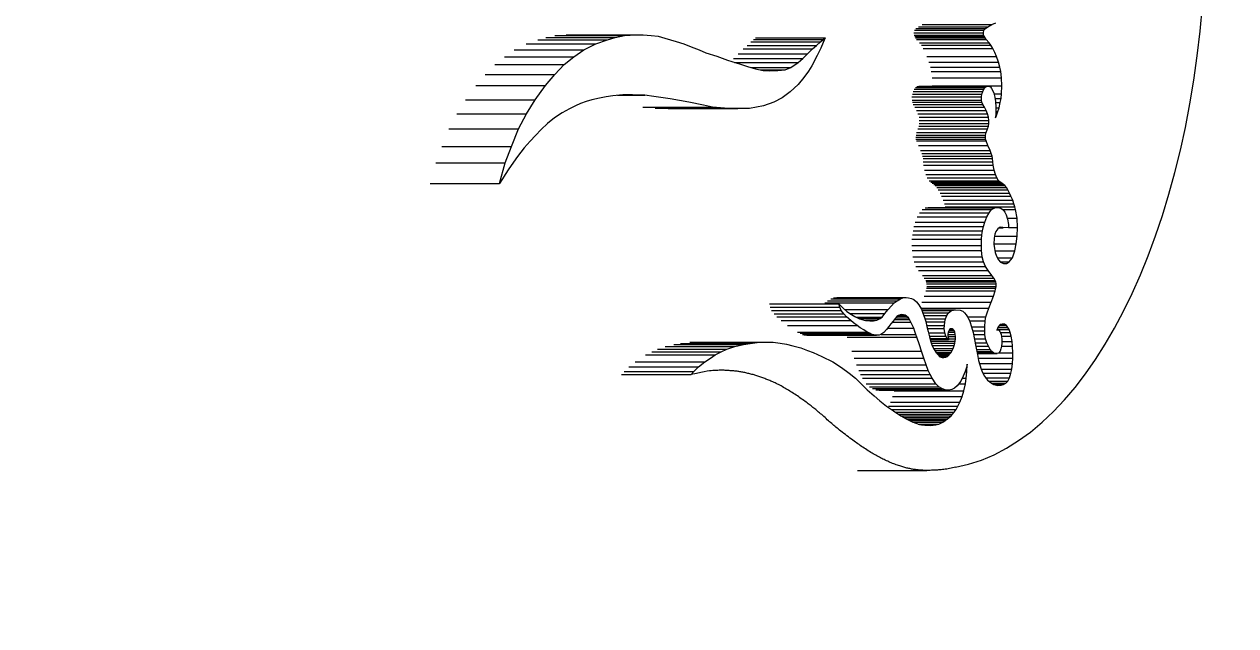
# Model space of a CAD drawing. Header units: inches. Extents: x 12 to 318, y 5 to 204.
# Drawn here: x 163.692 to 164.635, y 85.178 to 85.646 of the extents above; entities that cross this region are included whole.
import ezdxf

# ---------------------------------------------------------------- set-up
doc = ezdxf.new("R2010")
doc.units = ezdxf.units.IN
doc.header["$LTSCALE"] = 9.5
doc.header["$MEASUREMENT"] = 0
doc.layers.add('Dimension', color=7, linetype='Continuous', lineweight=25)
doc.layers.add('Visible', color=7, linetype='Continuous', lineweight=18)
doc.styles.add('Standard D-E', font='arial.ttf')
doc.dimstyles.new('in [mm] D-E NeptuneBenson', dxfattribs={"dimscale": 9.5, "dimtxt": 0.15, "dimasz": 0.098425, "dimexe": 0.125, "dimexo": 0.063, "dimgap": 0.031496, "dimtad": 0, "dimtih": 1, "dimtoh": 1, "dimdec": 4, "dimzin": 3, "dimdsep": 46, "dimlunit": 5, "dimtxsty": 'Standard D-E', "dimcen": 0.09, "dimdle": 0.393701, "dimclrd": 256, "dimclre": 256, "dimclrt": 256, "dimadec": 1, "dimazin": 1, "dimtfac": 1, "dimtofl": 0, "dimtmove": 0, "dimatfit": 3, "dimfxl": 1, "dimfrac": 1, "dimtolj": 1, "dimtzin": 4, "dimlwd": -1, "dimlwe": -1, "dimarcsym": 0})

# ---------------------------------------------------------------- blocks, each defined once
blk = doc.blocks.new('*D25')
at = {"layer": 'Defpoints', "color": 0, "transparency": 16777216}
for p in [(137.27876, 100.58719), (164.81689, 28.3143), (178.22958, 28.3143)]:
    blk.add_point(p, dxfattribs=at)
at = {"layer": 'Dimension', "transparency": 16777216}
for p, q in [((137.87726, 100.58719), (179.41708, 100.58719)), ((178.22958, 99.65215), (178.22958, 86.18407)), ((178.22958, 29.24934), (178.22958, 80.30494)), ((165.41539, 28.3143), (179.41708, 28.3143))]:
    blk.add_line(p, q, dxfattribs=at)
for points in [[(178.07374, 99.65215), (178.38542, 99.65215), (178.22958, 100.58719)], [(178.07374, 29.24934), (178.38542, 29.24934), (178.22958, 28.3143)]]:
    blk.add_solid(points, dxfattribs=at)
at = {"layer": 'Dimension', "transparency": 16777216, "char_height": 1.4250001, "attachment_point": 5, "style": 'Standard D-E'}
for s, insert in [('\\A1; 72{\\H1x;\\S1#4;} in', (178.22958, 84.97163)), ('\\A1;[1835.7 mm]', (178.22958, 82.03206))]:
    blk.add_mtext(s, dxfattribs=dict(at, insert=insert))
blk = doc.blocks.new('*D26')
at = {"layer": 'Defpoints', "color": 0, "transparency": 16777216}
for p in [(150.36665, 109.1743), (187.51228, 109.1743), (164.81689, 28.3143)]:
    blk.add_point(p, dxfattribs=at)
at = {"layer": 'Dimension', "transparency": 16777216}
for p, q in [((150.96515, 109.1743), (188.69978, 109.1743)), ((187.51228, 108.23926), (187.51228, 71.69893)), ((187.51228, 29.24934), (187.51228, 65.78967)), ((165.41539, 28.3143), (188.69978, 28.3143))]:
    blk.add_line(p, q, dxfattribs=at)
for points in [[(187.35644, 108.23926), (187.66812, 108.23926), (187.51228, 109.1743)], [(187.35644, 29.24934), (187.66812, 29.24934), (187.51228, 28.3143)]]:
    blk.add_solid(points, dxfattribs=at)
at = {"layer": 'Dimension', "transparency": 16777216, "char_height": 1.4250001, "attachment_point": 5, "style": 'Standard D-E'}
for s, insert in [('\\A1; 80{\\H1x;\\S7#8;} in', (187.51228, 70.48649)), ('\\A1;[2053.8 mm]', (187.51228, 67.53186))]:
    blk.add_mtext(s, dxfattribs=dict(at, insert=insert))

msp = doc.modelspace()

# ---------------------------------------------------------------- linework, layer by layer
at = {"layer": 'Visible'}
for p, q in [((164.385724, 85.64276), (164.43985, 85.64276)), ((164.387721, 85.644149), (164.441848, 85.644149)), ((164.390591, 85.64587), (164.444717, 85.64587)), ((164.438676, 85.641393), (164.43985, 85.64276)), ((164.43985, 85.64276), (164.441848, 85.644149)), ((164.441848, 85.644149), (164.444717, 85.64587)), ((164.444717, 85.64587), (164.447898, 85.647188)), ((164.091568, 85.634013), (164.145694, 85.634013)), ((164.097736, 85.635801), (164.151863, 85.635801)), ((164.104793, 85.637209), (164.15892, 85.637209)), ((164.113587, 85.637862), (164.167714, 85.637862)), ((164.119362, 85.63788), (164.173489, 85.63788)), ((164.136746, 85.630743), (164.145694, 85.634013)), ((164.145694, 85.634013), (164.151863, 85.635801)), ((164.151863, 85.635801), (164.15892, 85.637209)), ((164.15892, 85.637209), (164.167714, 85.637862)), ((164.167714, 85.637862), (164.173489, 85.63788)), ((164.173489, 85.63788), (164.17988, 85.637234)), ((164.17988, 85.637234), (164.185183, 85.636696)), ((164.185183, 85.636696), (164.190288, 85.635338)), ((164.190288, 85.635338), (164.199234, 85.632584)), ((164.259481, 85.634271), (164.313608, 85.634271)), ((164.26097, 85.635631), (164.315097, 85.635631)), ((164.311514, 85.632451), (164.313608, 85.634271)), ((164.315097, 85.635631), (164.313565, 85.63188)), ((164.313608, 85.634271), (164.315097, 85.635631)), ((164.384253, 85.639535), (164.43838, 85.639535)), ((164.384318, 85.637583), (164.438444, 85.637583)), ((164.38455, 85.641393), (164.438676, 85.641393)), ((164.384891, 85.636467), (164.439017, 85.636467)), ((164.385463, 85.635455), (164.43959, 85.635455)), ((164.386282, 85.634238), (164.440409, 85.634238)), ((164.43838, 85.639535), (164.438676, 85.641393)), ((164.438444, 85.637583), (164.43838, 85.639535)), ((164.439017, 85.636467), (164.438444, 85.637583)), ((164.43959, 85.635455), (164.439017, 85.636467)), ((164.440409, 85.634238), (164.43959, 85.635455)), ((164.442674, 85.631664), (164.440409, 85.634238)), ((164.073128, 85.62608), (164.127254, 85.62608)), ((164.082619, 85.630743), (164.136746, 85.630743)), ((164.1197, 85.620641), (164.127254, 85.62608)), ((164.127254, 85.62608), (164.136746, 85.630743)), ((164.199234, 85.632584), (164.205225, 85.630842)), ((164.205225, 85.630842), (164.210881, 85.628412)), ((164.210881, 85.628412), (164.217214, 85.626136)), ((164.217214, 85.626136), (164.222393, 85.623965)), ((164.222393, 85.623965), (164.230806, 85.621214)), ((164.251241, 85.626858), (164.305368, 85.626858)), ((164.254349, 85.62952), (164.308476, 85.62952)), ((164.257387, 85.632451), (164.311514, 85.632451)), ((164.301504, 85.622952), (164.305368, 85.626858)), ((164.305368, 85.626858), (164.308476, 85.62952)), ((164.308476, 85.62952), (164.311514, 85.632451)), ((164.311808, 85.627398), (164.309002, 85.621643)), ((164.313565, 85.63188), (164.311808, 85.627398)), ((164.388548, 85.631664), (164.442674, 85.631664)), ((164.390052, 85.629814), (164.444179, 85.629814)), ((164.391454, 85.627171), (164.445581, 85.627171)), ((164.444179, 85.629814), (164.442674, 85.631664)), ((164.445581, 85.627171), (164.444179, 85.629814)), ((164.447073, 85.624011), (164.445581, 85.627171)), ((164.448478, 85.621022), (164.447073, 85.624011)), ((164.058023, 85.61465), (164.112149, 85.61465)), ((164.065573, 85.620641), (164.1197, 85.620641)), ((164.104748, 85.607009), (164.112149, 85.61465)), ((164.112149, 85.61465), (164.1197, 85.620641)), ((164.230806, 85.621214), (164.239116, 85.618176)), ((164.239116, 85.618176), (164.249261, 85.614914)), ((164.243732, 85.619462), (164.297858, 85.619462)), ((164.244719, 85.616375), (164.294074, 85.616375)), ((164.247377, 85.622952), (164.301504, 85.622952)), ((164.249261, 85.614914), (164.255524, 85.613044)), ((164.288438, 85.612549), (164.294074, 85.616375)), ((164.294074, 85.616375), (164.297858, 85.619462)), ((164.297858, 85.619462), (164.301504, 85.622952)), ((164.309002, 85.621643), (164.304653, 85.613681)), ((164.394351, 85.621022), (164.448478, 85.621022)), ((164.395852, 85.616566), (164.449978, 85.616566)), ((164.449978, 85.616566), (164.448478, 85.621022)), ((164.451129, 85.612706), (164.449978, 85.616566)), ((164.050621, 85.607009), (164.104748, 85.607009)), ((164.09749, 85.598544), (164.104748, 85.607009)), ((164.255524, 85.613044), (164.262017, 85.61117)), ((164.25724, 85.612549), (164.288438, 85.612549)), ((164.262017, 85.61117), (164.266915, 85.610214)), ((164.264584, 85.610669), (164.284102, 85.610669)), ((164.266915, 85.610214), (164.272081, 85.609943)), ((164.271547, 85.609971), (164.278264, 85.609971)), ((164.272081, 85.609943), (164.278264, 85.609971)), ((164.278264, 85.609971), (164.284102, 85.610669)), ((164.284102, 85.610669), (164.288438, 85.612549)), ((164.298671, 85.604646), (164.294264, 85.599203)), ((164.302251, 85.609593), (164.298671, 85.604646)), ((164.304653, 85.613681), (164.302251, 85.609593)), ((164.397002, 85.612706), (164.451129, 85.612706)), ((164.397717, 85.609266), (164.451844, 85.609266)), ((164.451844, 85.609266), (164.451129, 85.612706)), ((164.452442, 85.604316), (164.451844, 85.609266)), ((164.043363, 85.598544), (164.09749, 85.598544)), ((164.089422, 85.5873), (164.09749, 85.598544)), ((164.294264, 85.599203), (164.288023, 85.593593)), ((164.38444, 85.595451), (164.438567, 85.595451)), ((164.38534, 85.596772), (164.439466, 85.596772)), ((164.386415, 85.597752), (164.440542, 85.597752)), ((164.387972, 85.597966), (164.442098, 85.597966)), ((164.398315, 85.604316), (164.452442, 85.604316)), ((164.398443, 85.598094), (164.45257, 85.598094)), ((164.437756, 85.593701), (164.438567, 85.595451)), ((164.438567, 85.595451), (164.439466, 85.596772)), ((164.439466, 85.596772), (164.440542, 85.597752)), ((164.440542, 85.597752), (164.442098, 85.597966)), ((164.442098, 85.597966), (164.443747, 85.597318)), ((164.443747, 85.597318), (164.444576, 85.596216)), ((164.444576, 85.596216), (164.445714, 85.594344)), ((164.45257, 85.598094), (164.452442, 85.604316)), ((164.45248, 85.592039), (164.45257, 85.598094)), ((164.035295, 85.5873), (164.089422, 85.5873)), ((164.082732, 85.576369), (164.089422, 85.5873)), ((164.129181, 85.586028), (164.12469, 85.58437)), ((164.133615, 85.58721), (164.129181, 85.586028)), ((164.139471, 85.588549), (164.133615, 85.58721)), ((164.144736, 85.589517), (164.139471, 85.588549)), ((164.149824, 85.59048), (164.144736, 85.589517)), ((164.157778, 85.591169), (164.149824, 85.59048)), ((164.153444, 85.590794), (164.174899, 85.590794)), ((164.165182, 85.591128), (164.157778, 85.591169)), ((164.174899, 85.590794), (164.165182, 85.591128)), ((164.181953, 85.589915), (164.174899, 85.590794)), ((164.19457, 85.588002), (164.181953, 85.589915)), ((164.209039, 85.585544), (164.19457, 85.588002)), ((164.281577, 85.588901), (164.275262, 85.58542)), ((164.288023, 85.593593), (164.281577, 85.588901)), ((164.382704, 85.589699), (164.43683, 85.589699)), ((164.382722, 85.587019), (164.436848, 85.587019)), ((164.383036, 85.591783), (164.437163, 85.591783)), ((164.383629, 85.593701), (164.437756, 85.593701)), ((164.43683, 85.589699), (164.437163, 85.591783)), ((164.436848, 85.587019), (164.43683, 85.589699)), ((164.437161, 85.585471), (164.436848, 85.587019)), ((164.437163, 85.591783), (164.437756, 85.593701)), ((164.445714, 85.594344), (164.446461, 85.592548)), ((164.446461, 85.592548), (164.447217, 85.589455)), ((164.446586, 85.592039), (164.45248, 85.592039)), ((164.447217, 85.589455), (164.44763, 85.586008)), ((164.447344, 85.588397), (164.452071, 85.588397)), ((164.44763, 85.586008), (164.447832, 85.581517)), ((164.4514, 85.58518), (164.452071, 85.588397)), ((164.452071, 85.588397), (164.45248, 85.592039)), ((164.028605, 85.576369), (164.082732, 85.576369)), ((164.076461, 85.564621), (164.082732, 85.576369)), ((164.110557, 85.577225), (164.104542, 85.57316)), ((164.116104, 85.580331), (164.110557, 85.577225)), ((164.120887, 85.582706), (164.116104, 85.580331)), ((164.12469, 85.58437), (164.120887, 85.582706)), ((164.173301, 85.581652), (164.227427, 85.581652)), ((164.182817, 85.580726), (164.236944, 85.580726)), ((164.192948, 85.580521), (164.247074, 85.580521)), ((164.220546, 85.583245), (164.209039, 85.585544)), ((164.227427, 85.581652), (164.220546, 85.583245)), ((164.236944, 85.580726), (164.227427, 85.581652)), ((164.247074, 85.580521), (164.236944, 85.580726)), ((164.256196, 85.580525), (164.247074, 85.580521)), ((164.267167, 85.582483), (164.256196, 85.580525)), ((164.275262, 85.58542), (164.267167, 85.582483)), ((164.383035, 85.585471), (164.437161, 85.585471)), ((164.383695, 85.583759), (164.437822, 85.583759)), ((164.384965, 85.581458), (164.439092, 85.581458)), ((164.38628, 85.578986), (164.440406, 85.578986)), ((164.387249, 85.576418), (164.441375, 85.576418)), ((164.437822, 85.583759), (164.437161, 85.585471)), ((164.439092, 85.581458), (164.437822, 85.583759)), ((164.440406, 85.578986), (164.439092, 85.581458)), ((164.441375, 85.576418), (164.440406, 85.578986)), ((164.442302, 85.573675), (164.441375, 85.576418)), ((164.447667, 85.58518), (164.4514, 85.58518)), ((164.447819, 85.57702), (164.447671, 85.573212)), ((164.447832, 85.581517), (164.447819, 85.57702)), ((164.447822, 85.578191), (164.449585, 85.578191)), ((164.447831, 85.581067), (164.450432, 85.581067)), ((164.448524, 85.575137), (164.449585, 85.578191)), ((164.449585, 85.578191), (164.450432, 85.581067)), ((164.450432, 85.581067), (164.4514, 85.58518)), ((164.099003, 85.568752), (164.094279, 85.564208)), ((164.104542, 85.57316), (164.099003, 85.568752)), ((164.388005, 85.566754), (164.442132, 85.566754)), ((164.388176, 85.573675), (164.442302, 85.573675)), ((164.388294, 85.568836), (164.442421, 85.568836)), ((164.388366, 85.571086), (164.442493, 85.571086)), ((164.441453, 85.564661), (164.442132, 85.566754)), ((164.442132, 85.566754), (164.442421, 85.568836)), ((164.442493, 85.571086), (164.442302, 85.573675)), ((164.442421, 85.568836), (164.442493, 85.571086)), ((164.447671, 85.573212), (164.448524, 85.575137)), ((164.447746, 85.575137), (164.448524, 85.575137)), ((164.022335, 85.564621), (164.076461, 85.564621)), ((164.071032, 85.550966), (164.076461, 85.564621)), ((164.089689, 85.559589), (164.085513, 85.555099)), ((164.094279, 85.564208), (164.089689, 85.559589)), ((164.38575, 85.558318), (164.439876, 85.558318)), ((164.385876, 85.559751), (164.440003, 85.559751)), ((164.386306, 85.561806), (164.440433, 85.561806)), ((164.387327, 85.564661), (164.441453, 85.564661)), ((164.439876, 85.558318), (164.440003, 85.559751)), ((164.439955, 85.556753), (164.439876, 85.558318)), ((164.440003, 85.559751), (164.440433, 85.561806)), ((164.440433, 85.561806), (164.441453, 85.564661)), ((164.016905, 85.550966), (164.071032, 85.550966)), ((164.066286, 85.538156), (164.071032, 85.550966)), ((164.080986, 85.550008), (164.075744, 85.543082)), ((164.085513, 85.555099), (164.080986, 85.550008)), ((164.385828, 85.556753), (164.439955, 85.556753)), ((164.386178, 85.5554), (164.440304, 85.5554)), ((164.387651, 85.551623), (164.441778, 85.551623)), ((164.389366, 85.547963), (164.443493, 85.547963)), ((164.440304, 85.5554), (164.439955, 85.556753)), ((164.441778, 85.551623), (164.440304, 85.5554)), ((164.443493, 85.547963), (164.441778, 85.551623)), ((164.444401, 85.545494), (164.443493, 85.547963)), ((164.072751, 85.53886), (164.068586, 85.532714)), ((164.075744, 85.543082), (164.072751, 85.53886)), ((164.390274, 85.545494), (164.444401, 85.545494)), ((164.390905, 85.543472), (164.445032, 85.543472)), ((164.391321, 85.541498), (164.445448, 85.541498)), ((164.391471, 85.539066), (164.445598, 85.539066)), ((164.445032, 85.543472), (164.444401, 85.545494)), ((164.445448, 85.541498), (164.445032, 85.543472)), ((164.445598, 85.539066), (164.445448, 85.541498)), ((164.445857, 85.53639), (164.445598, 85.539066)), ((164.01216, 85.538156), (164.066286, 85.538156)), ((164.061839, 85.522045), (164.066286, 85.538156)), ((164.068586, 85.532714), (164.061839, 85.522045)), ((164.391731, 85.53639), (164.445857, 85.53639)), ((164.392538, 85.53249), (164.446664, 85.53249)), ((164.393591, 85.52917), (164.447717, 85.52917)), ((164.446664, 85.53249), (164.445857, 85.53639)), ((164.447717, 85.52917), (164.446664, 85.53249)), ((164.448679, 85.52662), (164.447717, 85.52917)), ((164.007712, 85.522045), (164.061839, 85.522045)), ((164.394553, 85.52662), (164.448679, 85.52662)), ((164.395986, 85.524341), (164.450112, 85.524341)), ((164.397283, 85.523087), (164.45141, 85.523087)), ((164.398411, 85.522402), (164.452538, 85.522402)), ((164.399792, 85.521494), (164.453919, 85.521494)), ((164.400744, 85.520489), (164.45487, 85.520489)), ((164.450112, 85.524341), (164.448679, 85.52662)), ((164.45141, 85.523087), (164.450112, 85.524341)), ((164.452538, 85.522402), (164.45141, 85.523087)), ((164.453919, 85.521494), (164.452538, 85.522402)), ((164.45487, 85.520489), (164.453919, 85.521494)), ((164.456126, 85.518977), (164.45487, 85.520489)), ((164.402, 85.518977), (164.456126, 85.518977)), ((164.403171, 85.517291), (164.457298, 85.517291)), ((164.404521, 85.51458), (164.458647, 85.51458)), ((164.405566, 85.512376), (164.459693, 85.512376)), ((164.457298, 85.517291), (164.456126, 85.518977)), ((164.458647, 85.51458), (164.457298, 85.517291)), ((164.459693, 85.512376), (164.458647, 85.51458)), ((164.46109, 85.509065), (164.459693, 85.512376)), ((164.390557, 85.501916), (164.444683, 85.501916)), ((164.392968, 85.503188), (164.447095, 85.503188)), ((164.395293, 85.503436), (164.44942, 85.503436)), ((164.406963, 85.509065), (164.46109, 85.509065)), ((164.407883, 85.506342), (164.46201, 85.506342)), ((164.408585, 85.504129), (164.462712, 85.504129)), ((164.4427, 85.49926), (164.444683, 85.501916)), ((164.444683, 85.501916), (164.447095, 85.503188)), ((164.447095, 85.503188), (164.44942, 85.503436)), ((164.44942, 85.503436), (164.451937, 85.502852)), ((164.451937, 85.502852), (164.453527, 85.501685)), ((164.453336, 85.501825), (164.463243, 85.501825)), ((164.453527, 85.501685), (164.454842, 85.499767)), ((164.46201, 85.506342), (164.46109, 85.509065)), ((164.462712, 85.504129), (164.46201, 85.506342)), ((164.463243, 85.501825), (164.462712, 85.504129)), ((164.464543, 85.495173), (164.463243, 85.501825)), ((164.38527, 85.492198), (164.439396, 85.492198)), ((164.386824, 85.496331), (164.440951, 85.496331)), ((164.388573, 85.49926), (164.4427, 85.49926)), ((164.438395, 85.488731), (164.439396, 85.492198)), ((164.439396, 85.492198), (164.440951, 85.496331)), ((164.440951, 85.496331), (164.4427, 85.49926)), ((164.454842, 85.499767), (164.45588, 85.497656)), ((164.45588, 85.497656), (164.457064, 85.494526)), ((164.456819, 85.495173), (164.464543, 85.495173)), ((164.457064, 85.494526), (164.457863, 85.490247)), ((164.464934, 85.488041), (164.464543, 85.495173)), ((164.383008, 85.482282), (164.437135, 85.482282)), ((164.383547, 85.485272), (164.437674, 85.485272)), ((164.384269, 85.488731), (164.438395, 85.488731)), ((164.436811, 85.478729), (164.437135, 85.482282)), ((164.437135, 85.482282), (164.437674, 85.485272)), ((164.437674, 85.485272), (164.438395, 85.488731)), ((164.447093, 85.482727), (164.446632, 85.479693)), ((164.448042, 85.484812), (164.447093, 85.482727)), ((164.449472, 85.486773), (164.448042, 85.484812)), ((164.451251, 85.488056), (164.449472, 85.486773)), ((164.450822, 85.487746), (164.453591, 85.487746)), ((164.450946, 85.487836), (164.453315, 85.487836)), ((164.453315, 85.487836), (164.451251, 85.488056)), ((164.453591, 85.487746), (164.453315, 85.487836)), ((164.457929, 85.487861), (164.453591, 85.487746)), ((164.457863, 85.490247), (164.457929, 85.487861)), ((164.457924, 85.488041), (164.464934, 85.488041)), ((164.464636, 85.481166), (164.464934, 85.488041)), ((164.382643, 85.473893), (164.436769, 85.473893)), ((164.382684, 85.478729), (164.436811, 85.478729)), ((164.436769, 85.473893), (164.436811, 85.478729)), ((164.436868, 85.470087), (164.436769, 85.473893)), ((164.446632, 85.479693), (164.446457, 85.475018)), ((164.446457, 85.475018), (164.446823, 85.471594)), ((164.446465, 85.475235), (164.463712, 85.475235)), ((164.446856, 85.481166), (164.464636, 85.481166)), ((164.462787, 85.469717), (164.463712, 85.475235)), ((164.463712, 85.475235), (164.464636, 85.481166)), ((164.382741, 85.470087), (164.436868, 85.470087)), ((164.383252, 85.46501), (164.437379, 85.46501)), ((164.437379, 85.46501), (164.436868, 85.470087)), ((164.438466, 85.461303), (164.437379, 85.46501)), ((164.446823, 85.471594), (164.447531, 85.468591)), ((164.447266, 85.469717), (164.462787, 85.469717)), ((164.447531, 85.468591), (164.448582, 85.465597)), ((164.448582, 85.465597), (164.450044, 85.462751)), ((164.449191, 85.46441), (164.460825, 85.46441)), ((164.458235, 85.461183), (164.460825, 85.46441)), ((164.460825, 85.46441), (164.462787, 85.469717)), ((164.38434, 85.461303), (164.438466, 85.461303)), ((164.38583, 85.457607), (164.439957, 85.457607)), ((164.387794, 85.45451), (164.44192, 85.45451)), ((164.439957, 85.457607), (164.438466, 85.461303)), ((164.44192, 85.45451), (164.439957, 85.457607)), ((164.444918, 85.450532), (164.44192, 85.45451)), ((164.450044, 85.462751), (164.451705, 85.46101)), ((164.45154, 85.461183), (164.458235, 85.461183)), ((164.451705, 85.46101), (164.453843, 85.459967)), ((164.453843, 85.459967), (164.45625, 85.459894)), ((164.45625, 85.459894), (164.458235, 85.461183)), ((164.390791, 85.450532), (164.444918, 85.450532)), ((164.392197, 85.448518), (164.446324, 85.448518)), ((164.393383, 85.446572), (164.44751, 85.446572)), ((164.393867, 85.44556), (164.447993, 85.44556)), ((164.446324, 85.448518), (164.444918, 85.450532)), ((164.44751, 85.446572), (164.446324, 85.448518)), ((164.447993, 85.44556), (164.44751, 85.446572)), ((164.448224, 85.443954), (164.447993, 85.44556)), ((164.393363, 85.438588), (164.447489, 85.438588)), ((164.393935, 85.440727), (164.448062, 85.440727)), ((164.394097, 85.443954), (164.448224, 85.443954)), ((164.394146, 85.442051), (164.448273, 85.442051)), ((164.446195, 85.434358), (164.447489, 85.438588)), ((164.447489, 85.438588), (164.448062, 85.440727)), ((164.448062, 85.440727), (164.448273, 85.442051)), ((164.448273, 85.442051), (164.448224, 85.443954)), ((164.271759, 85.428471), (164.325885, 85.428471)), ((164.27235, 85.425881), (164.326477, 85.425881)), ((164.314804, 85.429334), (164.368931, 85.429334)), ((164.317084, 85.43092), (164.37121, 85.43092)), ((164.319645, 85.432511), (164.373772, 85.432511)), ((164.321527, 85.433099), (164.375654, 85.433099)), ((164.324174, 85.433348), (164.378301, 85.433348)), ((164.326477, 85.425881), (164.325885, 85.428471)), ((164.325885, 85.428471), (164.327332, 85.426895)), ((164.327627, 85.423351), (164.326477, 85.425881)), ((164.327332, 85.426895), (164.329501, 85.424799)), ((164.364117, 85.424004), (164.366703, 85.426853)), ((164.366703, 85.426853), (164.368931, 85.429334)), ((164.368931, 85.429334), (164.37121, 85.43092)), ((164.37121, 85.43092), (164.373772, 85.432511)), ((164.373772, 85.432511), (164.375654, 85.433099)), ((164.375654, 85.433099), (164.378301, 85.433348)), ((164.378301, 85.433348), (164.380098, 85.433216)), ((164.380098, 85.433216), (164.382391, 85.432649)), ((164.382391, 85.432649), (164.384148, 85.431799)), ((164.384148, 85.431799), (164.38618, 85.429968)), ((164.38618, 85.429968), (164.387991, 85.427684)), ((164.387991, 85.427684), (164.38999, 85.424238)), ((164.390281, 85.42974), (164.444408, 85.42974)), ((164.392069, 85.434358), (164.446195, 85.434358)), ((164.442443, 85.425234), (164.444408, 85.42974)), ((164.444408, 85.42974), (164.446195, 85.434358)), ((164.2735, 85.423351), (164.327627, 85.423351)), ((164.275587, 85.420748), (164.329714, 85.420748)), ((164.277648, 85.418341), (164.331775, 85.418341)), ((164.329714, 85.420748), (164.327627, 85.423351)), ((164.329501, 85.424799), (164.33203, 85.422624)), ((164.331775, 85.418341), (164.329714, 85.420748)), ((164.330426, 85.424004), (164.364117, 85.424004)), ((164.33512, 85.415475), (164.331775, 85.418341)), ((164.33203, 85.422624), (164.335738, 85.420113)), ((164.334596, 85.420886), (164.361579, 85.420886)), ((164.335738, 85.420113), (164.338308, 85.418567)), ((164.338308, 85.418567), (164.341955, 85.416959)), ((164.339071, 85.41823), (164.359516, 85.41823)), ((164.34181, 85.417023), (164.357953, 85.417023)), ((164.341955, 85.416959), (164.346588, 85.415646)), ((164.355268, 85.415696), (164.357953, 85.417023)), ((164.357953, 85.417023), (164.359516, 85.41823)), ((164.359516, 85.41823), (164.361579, 85.420886)), ((164.361579, 85.420886), (164.364117, 85.424004)), ((164.369626, 85.417061), (164.368037, 85.415099)), ((164.369075, 85.416381), (164.380714, 85.416381)), ((164.371005, 85.41854), (164.369626, 85.417061)), ((164.37012, 85.417591), (164.379917, 85.417591)), ((164.372157, 85.419407), (164.371005, 85.41854)), ((164.371398, 85.418836), (164.378469, 85.418836)), ((164.373533, 85.419985), (164.372157, 85.419407)), ((164.372833, 85.419691), (164.377305, 85.419691)), ((164.374863, 85.420119), (164.373533, 85.419985)), ((164.373705, 85.420002), (164.376046, 85.420002)), ((164.376046, 85.420002), (164.374863, 85.420119)), ((164.377305, 85.419691), (164.376046, 85.420002)), ((164.378469, 85.418836), (164.377305, 85.419691)), ((164.379917, 85.417591), (164.378469, 85.418836)), ((164.380714, 85.416381), (164.379917, 85.417591)), ((164.381836, 85.414343), (164.380714, 85.416381)), ((164.389412, 85.425234), (164.442443, 85.425234)), ((164.38999, 85.424238), (164.391238, 85.421365)), ((164.39015, 85.42387), (164.41647, 85.42387)), ((164.390407, 85.423277), (164.413487, 85.423277)), ((164.391193, 85.421468), (164.411233, 85.421468)), ((164.391238, 85.421365), (164.392383, 85.417987)), ((164.391912, 85.419374), (164.409908, 85.419374)), ((164.392383, 85.417987), (164.393482, 85.414697)), ((164.392754, 85.416877), (164.408843, 85.416877)), ((164.40824, 85.414597), (164.408843, 85.416877)), ((164.408843, 85.416877), (164.409908, 85.419374)), ((164.409908, 85.419374), (164.411233, 85.421468)), ((164.411233, 85.421468), (164.413487, 85.423277)), ((164.413487, 85.423277), (164.41647, 85.42387)), ((164.41647, 85.42387), (164.420283, 85.423662)), ((164.420283, 85.423662), (164.422143, 85.422683)), ((164.422143, 85.422683), (164.423593, 85.421589)), ((164.423593, 85.421589), (164.424891, 85.419977)), ((164.424891, 85.419977), (164.426296, 85.41775)), ((164.425825, 85.418496), (164.440259, 85.418496)), ((164.426296, 85.41775), (164.42781, 85.414703)), ((164.439728, 85.415169), (164.440259, 85.418496)), ((164.440259, 85.418496), (164.441236, 85.421569)), ((164.441236, 85.421569), (164.442443, 85.425234)), ((164.280993, 85.415475), (164.33512, 85.415475)), ((164.285829, 85.411594), (164.339956, 85.411594)), ((164.293599, 85.406582), (164.347726, 85.406582)), ((164.33725, 85.413809), (164.33512, 85.415475)), ((164.339956, 85.411594), (164.33725, 85.413809)), ((164.342505, 85.409939), (164.339956, 85.411594)), ((164.345152, 85.408237), (164.342505, 85.409939)), ((164.347726, 85.406582), (164.345152, 85.408237)), ((164.346413, 85.415696), (164.355268, 85.415696)), ((164.346588, 85.415646), (164.349972, 85.415376)), ((164.349908, 85.405605), (164.347726, 85.406582)), ((164.349972, 85.415376), (164.352711, 85.415359)), ((164.352711, 85.415359), (164.355268, 85.415696)), ((164.362808, 85.408511), (164.360745, 85.406237)), ((164.36464, 85.410923), (164.362808, 85.408511)), ((164.363711, 85.409699), (164.384065, 85.409699)), ((164.366327, 85.412888), (164.36464, 85.410923)), ((164.368037, 85.415099), (164.366327, 85.412888)), ((164.367452, 85.414343), (164.381836, 85.414343)), ((164.38306, 85.411766), (164.381836, 85.414343)), ((164.384065, 85.409699), (164.38306, 85.411766)), ((164.385045, 85.40687), (164.384065, 85.409699)), ((164.385774, 85.404723), (164.385045, 85.40687)), ((164.393482, 85.414697), (164.394225, 85.410948)), ((164.393502, 85.414597), (164.40824, 85.414597)), ((164.394095, 85.411603), (164.4079, 85.411603)), ((164.394225, 85.410948), (164.395193, 85.407116)), ((164.394658, 85.409234), (164.407812, 85.409234)), ((164.395193, 85.407116), (164.396345, 85.402751)), ((164.407812, 85.409234), (164.4079, 85.411603)), ((164.408194, 85.406054), (164.407812, 85.409234)), ((164.4079, 85.411603), (164.40824, 85.414597)), ((164.411282, 85.407585), (164.410758, 85.406281)), ((164.411893, 85.408554), (164.411282, 85.407585)), ((164.411317, 85.407639), (164.415463, 85.407639)), ((164.41276, 85.409081), (164.411893, 85.408554)), ((164.412016, 85.408629), (164.414727, 85.408629)), ((164.413882, 85.409111), (164.41276, 85.409081)), ((164.414727, 85.408629), (164.413882, 85.409111)), ((164.415463, 85.407639), (164.414727, 85.408629)), ((164.415948, 85.406362), (164.415463, 85.407639)), ((164.427578, 85.415169), (164.439728, 85.415169)), ((164.42781, 85.414703), (164.429022, 85.410516)), ((164.428981, 85.410658), (164.439325, 85.410658)), ((164.429022, 85.410516), (164.43025, 85.406293)), ((164.42987, 85.407599), (164.439287, 85.407599)), ((164.439287, 85.407599), (164.439325, 85.410658)), ((164.439479, 85.404777), (164.439287, 85.407599)), ((164.439325, 85.410658), (164.439728, 85.415169)), ((164.449633, 85.410626), (164.448732, 85.407932)), ((164.448732, 85.407932), (164.449307, 85.408236)), ((164.448833, 85.408236), (164.449307, 85.408236)), ((164.448913, 85.408472), (164.458317, 85.408472)), ((164.449307, 85.408236), (164.450029, 85.408197)), ((164.449456, 85.410097), (164.457343, 85.410097)), ((164.451273, 85.412411), (164.449633, 85.410626)), ((164.450029, 85.408197), (164.450667, 85.407868)), ((164.450633, 85.411715), (164.45614, 85.411715)), ((164.450667, 85.407868), (164.451135, 85.407015)), ((164.451135, 85.407015), (164.451633, 85.405874)), ((164.452921, 85.412821), (164.451273, 85.412411)), ((164.452007, 85.412593), (164.454712, 85.412593)), ((164.454712, 85.412593), (164.452921, 85.412821)), ((164.45614, 85.411715), (164.454712, 85.412593)), ((164.457343, 85.410097), (164.45614, 85.411715)), ((164.458317, 85.408472), (164.457343, 85.410097)), ((164.459066, 85.406201), (164.458317, 85.408472)), ((164.202603, 85.397692), (164.25673, 85.397692)), ((164.209858, 85.398569), (164.263984, 85.398569)), ((164.214811, 85.398701), (164.268938, 85.398701)), ((164.251574, 85.396868), (164.25673, 85.397692)), ((164.25673, 85.397692), (164.263984, 85.398569)), ((164.263984, 85.398569), (164.268938, 85.398701)), ((164.268938, 85.398701), (164.274581, 85.398575)), ((164.274581, 85.398575), (164.280021, 85.398032)), ((164.280021, 85.398032), (164.285188, 85.397068)), ((164.285188, 85.397068), (164.290012, 85.395959)), ((164.295781, 85.405605), (164.349908, 85.405605)), ((164.297487, 85.404764), (164.351613, 85.404764)), ((164.298944, 85.404311), (164.35307, 85.404311)), ((164.300892, 85.404018), (164.355019, 85.404018)), ((164.332301, 85.402623), (164.386428, 85.402623)), ((164.351613, 85.404764), (164.349908, 85.405605)), ((164.35307, 85.404311), (164.351613, 85.404764)), ((164.355019, 85.404018), (164.35307, 85.404311)), ((164.357063, 85.404121), (164.355019, 85.404018)), ((164.358489, 85.404553), (164.357063, 85.404121)), ((164.360745, 85.406237), (164.358489, 85.404553)), ((164.358717, 85.404723), (164.385774, 85.404723)), ((164.386428, 85.402623), (164.385774, 85.404723)), ((164.388493, 85.396599), (164.386428, 85.402623)), ((164.395473, 85.406054), (164.408194, 85.406054)), ((164.3962, 85.4033), (164.409088, 85.4033)), ((164.396345, 85.402751), (164.397448, 85.398833)), ((164.396675, 85.401577), (164.410078, 85.401577)), ((164.396929, 85.400678), (164.411113, 85.400678)), ((164.397235, 85.39959), (164.416414, 85.39959)), ((164.397448, 85.398833), (164.398501, 85.395811)), ((164.397792, 85.397845), (164.416145, 85.397845)), ((164.409088, 85.4033), (164.408194, 85.406054)), ((164.410078, 85.401577), (164.409088, 85.4033)), ((164.411113, 85.400678), (164.410078, 85.401577)), ((164.41057, 85.40493), (164.410552, 85.403472)), ((164.410552, 85.403472), (164.410868, 85.402359)), ((164.410568, 85.404747), (164.416352, 85.404747)), ((164.410758, 85.406281), (164.41057, 85.40493)), ((164.410635, 85.40318), (164.416447, 85.40318)), ((164.41079, 85.406362), (164.415948, 85.406362)), ((164.410868, 85.402359), (164.411727, 85.400693)), ((164.411164, 85.400678), (164.411113, 85.400678)), ((164.411727, 85.400693), (164.411164, 85.400678)), ((164.411427, 85.401274), (164.416487, 85.401274)), ((164.415624, 85.396093), (164.416145, 85.397845)), ((164.416352, 85.404747), (164.415948, 85.406362)), ((164.416145, 85.397845), (164.416414, 85.39959)), ((164.416447, 85.40318), (164.416352, 85.404747)), ((164.416414, 85.39959), (164.416487, 85.401274)), ((164.416487, 85.401274), (164.416447, 85.40318)), ((164.43025, 85.406293), (164.431471, 85.400768)), ((164.430585, 85.404777), (164.439479, 85.404777)), ((164.431339, 85.401366), (164.439964, 85.401366)), ((164.431471, 85.400768), (164.432485, 85.395444)), ((164.431967, 85.398164), (164.441054, 85.398164)), ((164.439964, 85.401366), (164.439479, 85.404777)), ((164.441054, 85.398164), (164.439964, 85.401366)), ((164.44214, 85.395539), (164.441054, 85.398164)), ((164.45149, 85.406201), (164.459066, 85.406201)), ((164.451633, 85.405874), (164.45219, 85.404561)), ((164.45219, 85.404561), (164.452431, 85.403125)), ((164.452495, 85.397876), (164.452249, 85.395677)), ((164.452403, 85.403291), (164.459957, 85.403291)), ((164.452431, 85.403125), (164.45259, 85.400937)), ((164.45259, 85.400937), (164.452495, 85.397876)), ((164.452538, 85.399277), (164.460672, 85.399277)), ((164.459957, 85.403291), (164.459066, 85.406201)), ((164.460672, 85.399277), (164.459957, 85.403291)), ((164.461017, 85.39562), (164.460672, 85.399277)), ((164.175482, 85.388724), (164.229609, 85.388724)), ((164.180214, 85.391187), (164.23434, 85.391187)), ((164.184604, 85.393228), (164.238731, 85.393228)), ((164.190715, 85.395315), (164.244841, 85.395315)), ((164.197448, 85.396868), (164.251574, 85.396868)), ((164.225909, 85.386289), (164.229609, 85.388724)), ((164.229609, 85.388724), (164.23434, 85.391187)), ((164.23434, 85.391187), (164.238731, 85.393228)), ((164.238731, 85.393228), (164.244841, 85.395315)), ((164.244841, 85.395315), (164.251574, 85.396868)), ((164.290012, 85.395959), (164.296322, 85.394321)), ((164.296322, 85.394321), (164.301427, 85.392256)), ((164.301427, 85.392256), (164.305911, 85.390588)), ((164.305911, 85.390588), (164.312606, 85.387602)), ((164.312606, 85.387602), (164.321028, 85.383426)), ((164.336015, 85.39168), (164.390142, 85.39168)), ((164.390142, 85.39168), (164.388493, 85.396599)), ((164.391874, 85.386134), (164.390142, 85.39168)), ((164.398402, 85.396093), (164.415624, 85.396093)), ((164.398501, 85.395811), (164.399957, 85.392889)), ((164.39946, 85.393886), (164.414852, 85.393886)), ((164.399957, 85.392889), (164.401182, 85.390858)), ((164.400384, 85.392181), (164.413966, 85.392181)), ((164.401182, 85.390858), (164.402706, 85.389023)), ((164.401267, 85.390757), (164.413133, 85.390757)), ((164.402217, 85.389613), (164.412271, 85.389613)), ((164.402706, 85.389023), (164.404373, 85.387385)), ((164.403269, 85.38847), (164.411465, 85.38847)), ((164.410264, 85.387541), (164.411465, 85.38847)), ((164.411465, 85.38847), (164.412271, 85.389613)), ((164.412271, 85.389613), (164.413133, 85.390757)), ((164.413133, 85.390757), (164.413966, 85.392181)), ((164.413966, 85.392181), (164.414852, 85.393886)), ((164.414852, 85.393886), (164.415624, 85.396093)), ((164.432467, 85.395539), (164.44214, 85.395539)), ((164.432485, 85.395444), (164.433569, 85.389182)), ((164.432931, 85.392865), (164.443572, 85.392865)), ((164.433188, 85.391383), (164.44477, 85.391383)), ((164.433382, 85.390263), (164.446077, 85.390263)), ((164.433465, 85.389781), (164.447466, 85.389781)), ((164.433468, 85.389762), (164.448939, 85.389762)), ((164.433569, 85.389182), (164.434563, 85.384442)), ((164.443572, 85.392865), (164.44214, 85.395539)), ((164.44477, 85.391383), (164.443572, 85.392865)), ((164.446077, 85.390263), (164.44477, 85.391383)), ((164.447466, 85.389781), (164.446077, 85.390263)), ((164.448939, 85.389762), (164.447466, 85.389781)), ((164.450148, 85.390256), (164.448939, 85.389762)), ((164.451207, 85.391726), (164.450148, 85.390256)), ((164.450186, 85.390308), (164.46119, 85.390308)), ((164.451773, 85.39353), (164.451207, 85.391726)), ((164.452249, 85.395677), (164.451773, 85.39353)), ((164.452237, 85.39562), (164.461017, 85.39562)), ((164.46119, 85.390308), (164.461017, 85.39562)), ((164.461171, 85.386183), (164.46119, 85.390308)), ((164.162517, 85.379428), (164.216644, 85.379428)), ((164.167329, 85.383421), (164.221455, 85.383421)), ((164.212951, 85.375893), (164.216644, 85.379428)), ((164.216644, 85.379428), (164.221455, 85.383421)), ((164.221455, 85.383421), (164.225909, 85.386289)), ((164.321028, 85.383426), (164.327964, 85.378896)), ((164.327964, 85.378896), (164.333704, 85.374648)), ((164.337747, 85.386134), (164.391874, 85.386134)), ((164.33956, 85.381041), (164.393686, 85.381041)), ((164.393686, 85.381041), (164.391874, 85.386134)), ((164.39541, 85.376675), (164.393686, 85.381041)), ((164.404214, 85.387541), (164.410264, 85.387541)), ((164.404373, 85.387385), (164.4062, 85.386873)), ((164.40574, 85.387002), (164.408949, 85.387002)), ((164.4062, 85.386873), (164.407407, 85.386793)), ((164.407407, 85.386793), (164.408949, 85.387002)), ((164.408949, 85.387002), (164.410264, 85.387541)), ((164.425124, 85.378963), (164.424026, 85.375893)), ((164.425541, 85.38158), (164.425124, 85.378963)), ((164.425435, 85.375632), (164.425541, 85.38158)), ((164.434198, 85.386183), (164.461171, 85.386183)), ((164.434563, 85.384442), (164.43555, 85.380985)), ((164.435255, 85.382017), (164.460969, 85.382017)), ((164.43555, 85.380985), (164.436535, 85.37762)), ((164.460356, 85.377693), (164.460969, 85.382017)), ((164.460969, 85.382017), (164.461171, 85.386183)), ((164.156708, 85.3735), (164.210834, 85.3735)), ((164.158825, 85.375893), (164.212951, 85.375893)), ((164.210834, 85.3735), (164.212951, 85.375893)), ((164.214959, 85.374396), (164.210834, 85.3735)), ((164.218341, 85.375093), (164.214959, 85.374396)), ((164.221082, 85.375619), (164.218341, 85.375093)), ((164.223283, 85.376), (164.221082, 85.375619)), ((164.225048, 85.376264), (164.223283, 85.376)), ((164.226476, 85.376437), (164.225048, 85.376264)), ((164.227672, 85.376546), (164.226476, 85.376437)), ((164.228735, 85.376619), (164.227672, 85.376546)), ((164.229751, 85.376677), (164.228735, 85.376619)), ((164.230736, 85.376726), (164.229751, 85.376677)), ((164.231689, 85.376765), (164.230736, 85.376726)), ((164.232609, 85.376794), (164.231689, 85.376765)), ((164.233494, 85.376812), (164.232609, 85.376794)), ((164.234344, 85.376822), (164.233494, 85.376812)), ((164.235157, 85.376821), (164.234344, 85.376822)), ((164.235932, 85.37681), (164.235157, 85.376821)), ((164.23667, 85.376789), (164.235932, 85.37681)), ((164.237373, 85.37676), (164.23667, 85.376789)), ((164.238046, 85.376724), (164.237373, 85.37676)), ((164.238695, 85.376683), (164.238046, 85.376724)), ((164.239323, 85.376638), (164.238695, 85.376683)), ((164.239936, 85.376592), (164.239323, 85.376638)), ((164.240538, 85.376545), (164.239936, 85.376592)), ((164.241133, 85.3765), (164.240538, 85.376545)), ((164.241727, 85.376457), (164.241133, 85.3765)), ((164.242322, 85.376415), (164.241727, 85.376457)), ((164.242919, 85.376372), (164.242322, 85.376415)), ((164.243522, 85.376327), (164.242919, 85.376372)), ((164.244132, 85.376278), (164.243522, 85.376327)), ((164.244753, 85.376223), (164.244132, 85.376278)), ((164.245385, 85.376159), (164.244753, 85.376223)), ((164.246031, 85.376086), (164.245385, 85.376159)), ((164.246694, 85.376002), (164.246031, 85.376086)), ((164.247373, 85.375906), (164.246694, 85.376002)), ((164.248068, 85.3758), (164.247373, 85.375906)), ((164.248779, 85.375683), (164.248068, 85.3758)), ((164.249506, 85.375557), (164.248779, 85.375683)), ((164.250249, 85.37542), (164.249506, 85.375557)), ((164.251007, 85.375274), (164.250249, 85.37542)), ((164.251781, 85.37512), (164.251007, 85.375274)), ((164.252568, 85.374956), (164.251781, 85.37512)), ((164.253368, 85.374785), (164.252568, 85.374956)), ((164.254176, 85.374607), (164.253368, 85.374785)), ((164.254989, 85.374421), (164.254176, 85.374607)), ((164.255803, 85.37423), (164.254989, 85.374421)), ((164.256615, 85.374034), (164.255803, 85.37423)), ((164.257423, 85.373833), (164.256615, 85.374034)), ((164.258221, 85.373628), (164.257423, 85.373833)), ((164.259009, 85.373419), (164.258221, 85.373628)), ((164.259786, 85.373207), (164.259009, 85.373419)), ((164.260555, 85.372988), (164.259786, 85.373207)), ((164.261318, 85.372763), (164.260555, 85.372988)), ((164.262077, 85.372531), (164.261318, 85.372763)), ((164.262833, 85.372289), (164.262077, 85.372531)), ((164.263588, 85.372038), (164.262833, 85.372289)), ((164.264344, 85.371776), (164.263588, 85.372038)), ((164.265104, 85.371503), (164.264344, 85.371776)), ((164.265866, 85.371219), (164.265104, 85.371503)), ((164.266632, 85.370927), (164.265866, 85.371219)), ((164.267401, 85.370627), (164.266632, 85.370927)), ((164.268175, 85.370321), (164.267401, 85.370627)), ((164.268952, 85.370011), (164.268175, 85.370321)), ((164.269733, 85.369697), (164.268952, 85.370011)), ((164.270519, 85.369383), (164.269733, 85.369697)), ((164.27131, 85.369068), (164.270519, 85.369383)), ((164.272107, 85.368749), (164.27131, 85.369068)), ((164.272912, 85.368422), (164.272107, 85.368749)), ((164.333704, 85.374648), (164.338685, 85.370655)), ((164.338685, 85.370655), (164.343532, 85.365971)), ((164.341284, 85.376675), (164.39541, 85.376675)), ((164.342764, 85.373406), (164.396891, 85.373406)), ((164.344162, 85.370607), (164.398289, 85.370607)), ((164.396891, 85.373406), (164.39541, 85.376675)), ((164.398289, 85.370607), (164.396891, 85.373406)), ((164.40127, 85.366313), (164.398289, 85.370607)), ((164.422559, 85.372317), (164.420691, 85.368421)), ((164.421752, 85.370635), (164.424983, 85.370635)), ((164.424026, 85.375893), (164.422559, 85.372317)), ((164.423919, 85.375632), (164.425435, 85.375632)), ((164.424319, 85.366186), (164.424983, 85.370635)), ((164.424983, 85.370635), (164.425435, 85.375632)), ((164.436514, 85.377693), (164.460356, 85.377693)), ((164.436535, 85.37762), (164.437653, 85.375083)), ((164.437653, 85.375083), (164.439002, 85.372186)), ((164.437939, 85.374468), (164.459735, 85.374468)), ((164.439002, 85.372186), (164.441375, 85.369124)), ((164.439956, 85.370955), (164.458611, 85.370955)), ((164.441375, 85.369124), (164.444325, 85.366911)), ((164.457161, 85.368259), (164.458611, 85.370955)), ((164.458611, 85.370955), (164.459735, 85.374468)), ((164.459735, 85.374468), (164.460356, 85.377693)), ((164.273727, 85.368085), (164.272912, 85.368422)), ((164.274555, 85.367734), (164.273727, 85.368085)), ((164.275396, 85.367363), (164.274555, 85.367734)), ((164.276253, 85.366971), (164.275396, 85.367363)), ((164.277129, 85.366553), (164.276253, 85.366971)), ((164.278023, 85.366107), (164.277129, 85.366553)), ((164.278934, 85.365634), (164.278023, 85.366107)), ((164.279861, 85.365138), (164.278934, 85.365634)), ((164.280801, 85.364621), (164.279861, 85.365138)), ((164.281751, 85.364086), (164.280801, 85.364621)), ((164.28271, 85.363537), (164.281751, 85.364086)), ((164.283674, 85.362975), (164.28271, 85.363537)), ((164.284643, 85.362405), (164.283674, 85.362975)), ((164.285613, 85.361828), (164.284643, 85.362405)), ((164.286586, 85.361244), (164.285613, 85.361828)), ((164.287562, 85.36065), (164.286586, 85.361244)), ((164.288542, 85.360046), (164.287562, 85.36065)), ((164.289528, 85.359429), (164.288542, 85.360046)), ((164.290519, 85.358799), (164.289528, 85.359429)), ((164.343532, 85.365971), (164.347897, 85.361549)), ((164.347143, 85.366313), (164.40127, 85.366313)), ((164.347897, 85.361549), (164.353398, 85.356853)), ((164.349596, 85.363995), (164.403722, 85.363995)), ((164.351903, 85.362629), (164.406029, 85.362629)), ((164.354518, 85.361581), (164.408645, 85.361581)), ((164.357254, 85.361219), (164.41138, 85.361219)), ((164.368913, 85.360923), (164.42304, 85.360923)), ((164.403722, 85.363995), (164.40127, 85.366313)), ((164.406029, 85.362629), (164.403722, 85.363995)), ((164.408645, 85.361581), (164.406029, 85.362629)), ((164.41138, 85.361219), (164.408645, 85.361581)), ((164.413643, 85.361776), (164.41138, 85.361219)), ((164.415903, 85.36289), (164.413643, 85.361776)), ((164.417879, 85.36468), (164.415903, 85.36289)), ((164.420691, 85.368421), (164.417879, 85.36468)), ((164.419011, 85.366186), (164.424319, 85.366186)), ((164.421657, 85.356485), (164.42304, 85.360923)), ((164.42304, 85.360923), (164.424319, 85.366186)), ((164.442528, 85.368259), (164.457161, 85.368259)), ((164.444325, 85.366911), (164.44649, 85.365685)), ((164.444445, 85.366843), (164.455611, 85.366843)), ((164.446468, 85.365697), (164.453875, 85.365697)), ((164.44649, 85.365685), (164.449476, 85.365031)), ((164.449165, 85.365099), (164.452044, 85.365099)), ((164.449476, 85.365031), (164.452044, 85.365099)), ((164.452044, 85.365099), (164.453875, 85.365697)), ((164.453875, 85.365697), (164.455611, 85.366843)), ((164.455611, 85.366843), (164.457161, 85.368259)), ((164.291516, 85.358153), (164.290519, 85.358799)), ((164.292521, 85.35749), (164.291516, 85.358153)), ((164.293533, 85.356809), (164.292521, 85.35749)), ((164.294547, 85.356115), (164.293533, 85.356809)), ((164.295557, 85.355414), (164.294547, 85.356115)), ((164.296555, 85.354712), (164.295557, 85.355414)), ((164.297537, 85.354013), (164.296555, 85.354712)), ((164.298494, 85.353324), (164.297537, 85.354013)), ((164.299422, 85.352651), (164.298494, 85.353324)), ((164.300313, 85.351998), (164.299422, 85.352651)), ((164.301163, 85.351371), (164.300313, 85.351998)), ((164.301977, 85.350766), (164.301163, 85.351371)), ((164.302758, 85.350179), (164.301977, 85.350766)), ((164.303515, 85.349605), (164.302758, 85.350179)), ((164.353398, 85.356853), (164.357621, 85.352977)), ((164.357621, 85.352977), (164.362878, 85.348854)), ((164.365901, 85.352009), (164.420028, 85.352009)), ((164.36753, 85.356485), (164.421657, 85.356485)), ((164.418493, 85.348811), (164.420028, 85.352009)), ((164.420028, 85.352009), (164.421657, 85.356485)), ((164.304251, 85.34904), (164.303515, 85.349605)), ((164.304973, 85.34848), (164.304251, 85.34904)), ((164.305687, 85.34792), (164.304973, 85.34848)), ((164.306398, 85.347355), (164.305687, 85.34792)), ((164.307112, 85.346782), (164.306398, 85.347355)), ((164.307831, 85.346196), (164.307112, 85.346782)), ((164.30856, 85.345596), (164.307831, 85.346196)), ((164.309301, 85.344979), (164.30856, 85.345596)), ((164.310057, 85.34434), (164.309301, 85.344979)), ((164.310831, 85.343679), (164.310057, 85.34434)), ((164.311627, 85.342991), (164.310831, 85.343679)), ((164.312446, 85.342273), (164.311627, 85.342991)), ((164.313292, 85.341525), (164.312446, 85.342273)), ((164.314157, 85.340753), (164.313292, 85.341525)), ((164.315036, 85.339965), (164.314157, 85.340753)), ((164.362878, 85.348854), (164.368338, 85.345149)), ((164.364366, 85.348811), (164.418493, 85.348811)), ((164.366664, 85.346285), (164.417049, 85.346285)), ((164.368338, 85.345149), (164.374031, 85.34143)), ((164.36966, 85.344285), (164.415602, 85.344285)), ((164.372204, 85.342624), (164.414272, 85.342624)), ((164.374031, 85.34143), (164.377788, 85.339209)), ((164.374244, 85.341304), (164.413125, 85.341304)), ((164.411679, 85.339964), (164.413125, 85.341304)), ((164.413125, 85.341304), (164.414272, 85.342624)), ((164.414272, 85.342624), (164.415602, 85.344285)), ((164.415602, 85.344285), (164.417049, 85.346285)), ((164.417049, 85.346285), (164.418493, 85.348811)), ((164.315922, 85.339169), (164.315036, 85.339965)), ((164.316808, 85.338372), (164.315922, 85.339169)), ((164.317688, 85.337584), (164.316808, 85.338372)), ((164.318553, 85.336812), (164.317688, 85.337584)), ((164.319398, 85.336064), (164.318553, 85.336812)), ((164.32022, 85.335346), (164.319398, 85.336064)), ((164.321027, 85.334649), (164.32022, 85.335346)), ((164.321833, 85.333963), (164.321027, 85.334649)), ((164.322651, 85.333277), (164.321833, 85.333963)), ((164.323494, 85.332582), (164.322651, 85.333277)), ((164.324375, 85.331866), (164.323494, 85.332582)), ((164.325307, 85.331119), (164.324375, 85.331866)), ((164.326304, 85.33033), (164.325307, 85.331119)), ((164.37651, 85.339964), (164.411679, 85.339964)), ((164.377788, 85.339209), (164.382965, 85.336682)), ((164.378669, 85.338779), (164.410269, 85.338779)), ((164.381, 85.337641), (164.408623, 85.337641)), ((164.382965, 85.336682), (164.388485, 85.334508)), ((164.38338, 85.336519), (164.406803, 85.336519)), ((164.387549, 85.334877), (164.403615, 85.334877)), ((164.388485, 85.334508), (164.392614, 85.334032)), ((164.39016, 85.334315), (164.401268, 85.334315)), ((164.392614, 85.334032), (164.3974, 85.333944)), ((164.3974, 85.333944), (164.401268, 85.334315)), ((164.401268, 85.334315), (164.403615, 85.334877)), ((164.403615, 85.334877), (164.406803, 85.336519)), ((164.406803, 85.336519), (164.408623, 85.337641)), ((164.408623, 85.337641), (164.410269, 85.338779)), ((164.410269, 85.338779), (164.411679, 85.339964)), ((164.327373, 85.329493), (164.326304, 85.33033)), ((164.328502, 85.328616), (164.327373, 85.329493)), ((164.329674, 85.327713), (164.328502, 85.328616)), ((164.330873, 85.326795), (164.329674, 85.327713)), ((164.33208, 85.325877), (164.330873, 85.326795)), ((164.33328, 85.324969), (164.33208, 85.325877)), ((164.334454, 85.324086), (164.33328, 85.324969)), ((164.335586, 85.32324), (164.334454, 85.324086)), ((164.336663, 85.322441), (164.335586, 85.32324)), ((164.337692, 85.321683), (164.336663, 85.322441)), ((164.338683, 85.32096), (164.337692, 85.321683)), ((164.339647, 85.320264), (164.338683, 85.32096)), ((164.340595, 85.319587), (164.339647, 85.320264)), ((164.341538, 85.318922), (164.340595, 85.319587)), ((164.342486, 85.31826), (164.341538, 85.318922)), ((164.343451, 85.317595), (164.342486, 85.31826)), ((164.344439, 85.316921), (164.343451, 85.317595)), ((164.345449, 85.316241), (164.344439, 85.316921)), ((164.346474, 85.31556), (164.345449, 85.316241)), ((164.347508, 85.314882), (164.346474, 85.31556)), ((164.348545, 85.314214), (164.347508, 85.314882)), ((164.349578, 85.313559), (164.348545, 85.314214)), ((164.350603, 85.312924), (164.349578, 85.313559)), ((164.351612, 85.312314), (164.350603, 85.312924)), ((164.352602, 85.311731), (164.351612, 85.312314)), ((164.353573, 85.311175), (164.352602, 85.311731)), ((164.354529, 85.310642), (164.353573, 85.311175)), ((164.355472, 85.310128), (164.354529, 85.310642)), ((164.356404, 85.309632), (164.355472, 85.310128)), ((164.35733, 85.30915), (164.356404, 85.309632)), ((164.358252, 85.308678), (164.35733, 85.30915)), ((164.359171, 85.308214), (164.358252, 85.308678)), ((164.360092, 85.307755), (164.359171, 85.308214)), ((164.361014, 85.307301), (164.360092, 85.307755)), ((164.361939, 85.306854), (164.361014, 85.307301)), ((164.362867, 85.306415), (164.361939, 85.306854)), ((164.363799, 85.305984), (164.362867, 85.306415)), ((164.364735, 85.305563), (164.363799, 85.305984)), ((164.365676, 85.305152), (164.364735, 85.305563)), ((164.366622, 85.304753), (164.365676, 85.305152)), ((164.367574, 85.304367), (164.366622, 85.304753)), ((164.368527, 85.303994), (164.367574, 85.304367)), ((164.369478, 85.303635), (164.368527, 85.303994)), ((164.370421, 85.303291), (164.369478, 85.303635)), ((164.371353, 85.302963), (164.370421, 85.303291)), ((164.372269, 85.302652), (164.371353, 85.302963)), ((164.340236, 85.298903), (164.394363, 85.298903)), ((164.373165, 85.302357), (164.372269, 85.302652)), ((164.374035, 85.30208), (164.373165, 85.302357)), ((164.374878, 85.301822), (164.374035, 85.30208)), ((164.375695, 85.301581), (164.374878, 85.301822)), ((164.37649, 85.301356), (164.375695, 85.301581)), ((164.377265, 85.301145), (164.37649, 85.301356)), ((164.378026, 85.300947), (164.377265, 85.301145)), ((164.378774, 85.300761), (164.378026, 85.300947)), ((164.379514, 85.300584), (164.378774, 85.300761)), ((164.380249, 85.300417), (164.379514, 85.300584)), ((164.380981, 85.300257), (164.380249, 85.300417)), ((164.381712, 85.300105), (164.380981, 85.300257)), ((164.382442, 85.299961), (164.381712, 85.300105)), ((164.383169, 85.299825), (164.382442, 85.299961)), ((164.383893, 85.299699), (164.383169, 85.299825)), ((164.384616, 85.299581), (164.383893, 85.299699)), ((164.385335, 85.299473), (164.384616, 85.299581)), ((164.386052, 85.299375), (164.385335, 85.299473)), ((164.386767, 85.299286), (164.386052, 85.299375)), ((164.387481, 85.299208), (164.386767, 85.299286)), ((164.388198, 85.29914), (164.387481, 85.299208)), ((164.38892, 85.299081), (164.388198, 85.29914)), ((164.389652, 85.299031), (164.38892, 85.299081)), ((164.390395, 85.298989), (164.389652, 85.299031)), ((164.391152, 85.298956), (164.390395, 85.298989)), ((164.391926, 85.298931), (164.391152, 85.298956)), ((164.39272, 85.298915), (164.391926, 85.298931)), ((164.393533, 85.298905), (164.39272, 85.298915)), ((164.394363, 85.298903), (164.393533, 85.298905)), ((164.395209, 85.298909), (164.394363, 85.298903)), ((164.39607, 85.298921), (164.395209, 85.298909)), ((164.396945, 85.298941), (164.39607, 85.298921)), ((164.397831, 85.298966), (164.396945, 85.298941)), ((164.398728, 85.298999), (164.397831, 85.298966)), ((164.399635, 85.299037), (164.398728, 85.298999)), ((164.400554, 85.299083), (164.399635, 85.299037)), ((164.401487, 85.299137), (164.400554, 85.299083)), ((164.402438, 85.299199), (164.401487, 85.299137)), ((164.403409, 85.29927), (164.402438, 85.299199)), ((164.404403, 85.299352), (164.403409, 85.29927)), ((164.405422, 85.299445), (164.404403, 85.299352)), ((164.40647, 85.299549), (164.405422, 85.299445)), ((164.407547, 85.299666), (164.40647, 85.299549)), ((164.408651, 85.299796), (164.407547, 85.299666)), ((164.409776, 85.299939), (164.408651, 85.299796)), ((164.410918, 85.300096), (164.409776, 85.299939)), ((164.416614, 85.301291), (164.410918, 85.300096))]:
    msp.add_line(p, q, dxfattribs=at)
msp.add_ellipse((164.396761, 85.728872), major_axis=(0, 0.42942), ratio=0.5, start_param=3.2341876, end_param=6.1529824, dxfattribs=at)

# ---------------------------------------------------------------- dimensions: what is measured, and where the dimension line sits
at = {"layer": 'Dimension'}
for base, p1, p2, text, picture, middle in [((187.512277, 109.174302), (164.816889, 28.314298), (150.366651, 109.174302), ' <> in\\X[2053.8 mm]', '*D26', (187.512277, 68.7443)), ((178.229578, 28.314298), (137.278758, 100.587191), (164.816889, 28.314298), ' <> in\\X[1835.7 mm]', '*D25', (178.229578, 83.244502))]:
    dim = msp.add_linear_dim(base=base, p1=p1, p2=p2, angle=90, text=text, dimstyle='in [mm] D-E NeptuneBenson', override={"dimgap": 0.031496, "dimdec": 4, "dimpost": '', "dimtol": 0, "dimlim": 0, "dimtp": 0, "dimtm": 0, "dimtdec": 2, "dimatfit": 1}, dxfattribs=at)
    dim.commit()
    dim.dimension.update_dxf_attribs({"geometry": picture, "text_midpoint": middle, "dimtype": 160})

doc.saveas('drawing.dxf')
